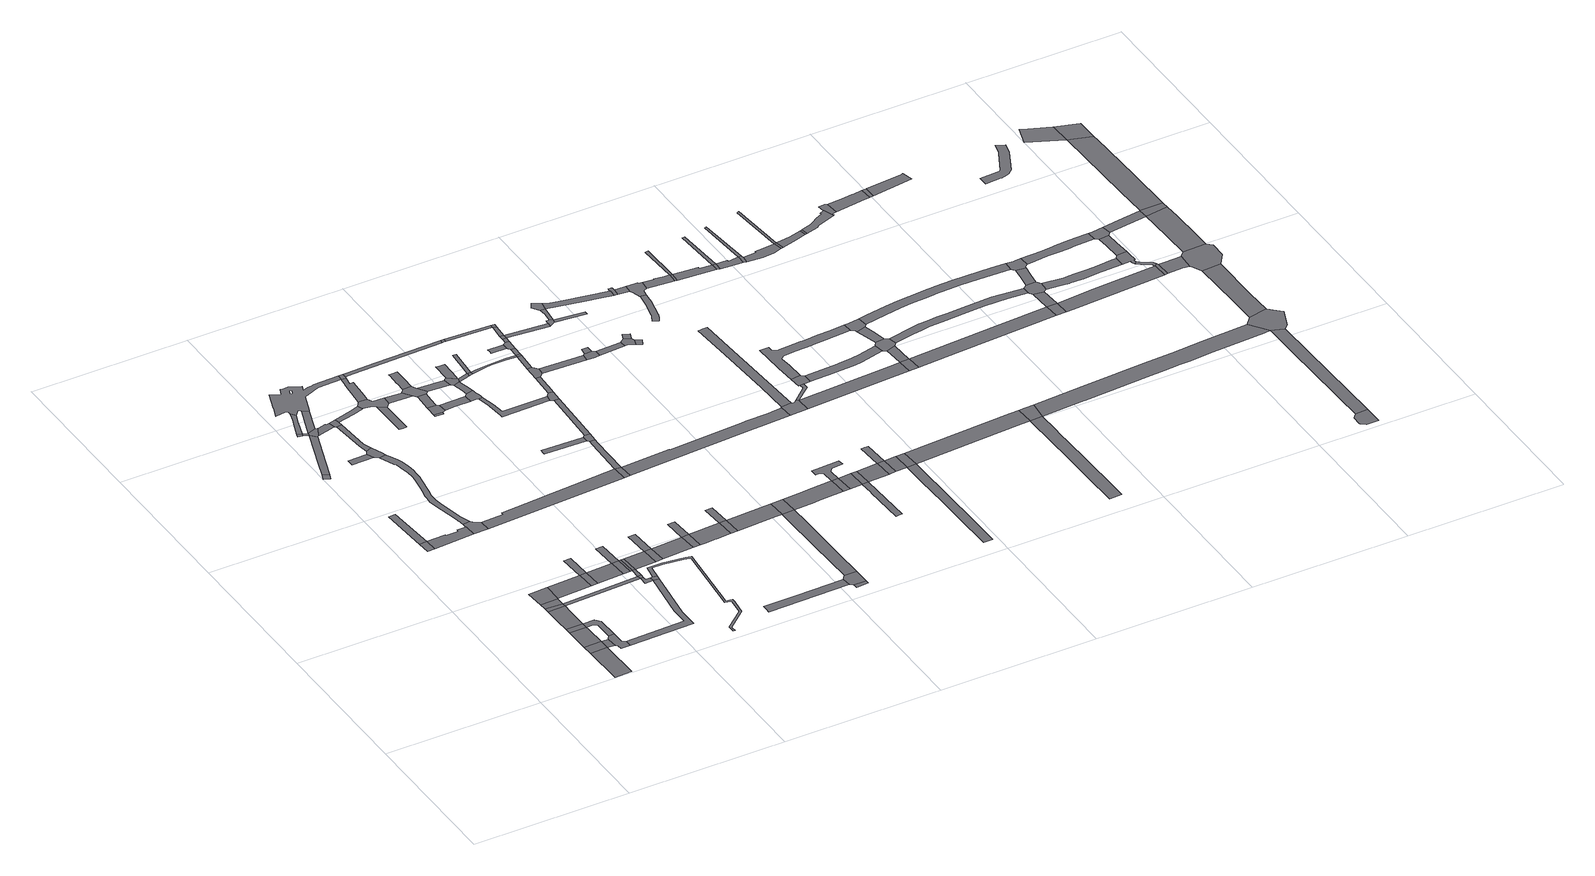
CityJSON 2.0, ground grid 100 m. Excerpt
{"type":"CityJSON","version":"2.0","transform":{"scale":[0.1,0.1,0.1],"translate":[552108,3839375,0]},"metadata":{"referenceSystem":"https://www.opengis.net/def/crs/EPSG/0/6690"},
"CityObjects":{
"road1":{"type":"Road","attributes":{"RoadStructureAttribute.sectionType":"1"},"geometry":[{"type":"MultiSurface","lod":"1","boundaries":[[[0,1,2,3,4,5]]]}]},
"road2":{"type":"Road","geometry":[{"type":"MultiSurface","lod":"1","boundaries":[[[6,7,3,2]]]}]},
"road3":{"type":"Road","attributes":{"RoadStructureAttribute.sectionType":"1"},"geometry":[{"type":"MultiSurface","lod":"1","boundaries":[[[8,9,10,11,12,7,6]]]}]},
"road4":{"type":"Road","geometry":[{"type":"MultiSurface","lod":"1","boundaries":[[[13,14,15,16]]]}]},
"road5":{"type":"Road","geometry":[{"type":"MultiSurface","lod":"1","boundaries":[[[17,18,12,11]]]}]},
"road6":{"type":"Road","attributes":{"RoadStructureAttribute.sectionType":"1"},"geometry":[{"type":"MultiSurface","lod":"1","boundaries":[[[6,2,19,20]]]}]},
"road7":{"type":"Road","attributes":{"RoadStructureAttribute.sectionType":"1"},"geometry":[{"type":"MultiSurface","lod":"1","boundaries":[[[21,22,23,24,25,26,18,17]]]}]},
"road8":{"type":"Road","geometry":[{"type":"MultiSurface","lod":"1","boundaries":[[[27,28,14,13]]]}]},
"road9":{"type":"Road","geometry":[{"type":"MultiSurface","lod":"1","boundaries":[[[29,24,23,30]]]}]},
"road10":{"type":"Road","attributes":{"RoadStructureAttribute.sectionType":"1"},"geometry":[{"type":"MultiSurface","lod":"1","boundaries":[[[31,32,33,34,29,30]]]}]},
"road11":{"type":"Road","geometry":[{"type":"MultiSurface","lod":"1","boundaries":[[[35,36,37,38,20,19,39,40,41,42]]]}]},
"road12":{"type":"Road","attributes":{"RoadStructureAttribute.sectionType":"1"},"geometry":[{"type":"MultiSurface","lod":"1","boundaries":[[[43,44,17,11,45,46,38,37]]]}]},
"road13":{"type":"Road","geometry":[{"type":"MultiSurface","lod":"1","boundaries":[[[47,48,49,50]]]}]},
"road14":{"type":"Road","geometry":[{"type":"MultiSurface","lod":"1","boundaries":[[[51,52,33,32,53]]]}]},
"road15":{"type":"Road","attributes":{"RoadStructureAttribute.sectionType":"1"},"geometry":[{"type":"MultiSurface","lod":"1","boundaries":[[[54,55,56,57,58,13,16,59]]]}]},
"road16":{"type":"Road","attributes":{"RoadStructureAttribute.sectionType":"1"},"geometry":[{"type":"MultiSurface","lod":"1","boundaries":[[[60,61,47,50,62,63]]]}]},
"road17":{"type":"Road","attributes":{"function":"3","RoadStructureAttribute.sectionType":"1"},"geometry":[{"type":"MultiSurface","lod":"1","boundaries":[[[64,51,53,65]]]}]},
"road18":{"type":"Road","geometry":[{"type":"MultiSurface","lod":"1","boundaries":[[[66,67,68,69]]]}]},
"road19":{"type":"Road","geometry":[{"type":"MultiSurface","lod":"1","boundaries":[[[69,68,60,70]]]}]},
"road20":{"type":"Road","geometry":[{"type":"MultiSurface","lod":"1","boundaries":[[[71,72,73,74,75,54,59,76,77]]]}]},
"road21":{"type":"Road","geometry":[{"type":"MultiSurface","lod":"1","boundaries":[[[78,79,80,66,69,81,82,83]]]}]},
"road22":{"type":"Road","geometry":[{"type":"MultiSurface","lod":"1","boundaries":[[[84,85,86,87]]]}]},
"road23":{"type":"Road","geometry":[{"type":"MultiSurface","lod":"1","boundaries":[[[88,70,60,63,89,90]]]}]},
"road24":{"type":"Road","attributes":{"RoadStructureAttribute.sectionType":"1"},"geometry":[{"type":"MultiSurface","lod":"1","boundaries":[[[91,30,23,92]]]}]},
"road25":{"type":"Road","attributes":{"RoadStructureAttribute.sectionType":"1"},"geometry":[{"type":"MultiSurface","lod":"1","boundaries":[[[93,94,95,42,41,96,97,98]]]}]},
"road26":{"type":"Road","attributes":{"RoadStructureAttribute.sectionType":"1"},"geometry":[{"type":"MultiSurface","lod":"1","boundaries":[[[99,100,101,102,103,104,105,106,107,108,109,110,111,112,113,114,115,116,117,118,119,120,121,122,123,124,125,126,127,128,129,130,74,73]]]}]},
"road27":{"type":"Road","geometry":[{"type":"MultiSurface","lod":"1","boundaries":[[[131,64,65,132]]]}]},
"road28":{"type":"Road","attributes":{"RoadStructureAttribute.sectionType":"1"},"geometry":[{"type":"MultiSurface","lod":"1","boundaries":[[[133,70,88,134,135]]]}]},
"road29":{"type":"Road","attributes":{"RoadStructureAttribute.sectionType":"1"},"geometry":[{"type":"MultiSurface","lod":"1","boundaries":[[[136,137,138,139,90,89,140,141]]]}]},
"road30":{"type":"Road","geometry":[{"type":"MultiSurface","lod":"1","boundaries":[[[142,143,64,131]]]}]},
"road31":{"type":"Road","geometry":[{"type":"MultiSurface","lod":"1","boundaries":[[[144,145,146,84,87,147,114,113]]]}]},
"road32":{"type":"Road","attributes":{"RoadStructureAttribute.sectionType":"1"},"geometry":[{"type":"MultiSurface","lod":"1","boundaries":[[[148,149,150,151,152,146,145]]]}]},
"road33":{"type":"Road","geometry":[{"type":"MultiSurface","lod":"1","boundaries":[[[153,141,140,151,150,154]]]}]},
"road34":{"type":"Road","attributes":{"function":"3","RoadStructureAttribute.sectionType":"1"},"geometry":[{"type":"MultiSurface","lod":"1","boundaries":[[[155,131,132,156]]]}]},
"road35":{"type":"Road","attributes":{"RoadStructureAttribute.sectionType":"1"},"geometry":[{"type":"MultiSurface","lod":"1","boundaries":[[[157,158,159,160,161,162,163,164,165,78,83,166,167,133,135,168,169,170,171,172,173,174,175,176,177,178,179,180,181,182,183,184,185,186,187],[188,189,190,191]]]}]},
"road36":{"type":"Road","geometry":[{"type":"MultiSurface","lod":"1","boundaries":[[[192,155,156,193]]]}]},
"road37":{"type":"Road","geometry":[{"type":"MultiSurface","lod":"1","boundaries":[[[194,91,92,195]]]}]},
"road38":{"type":"Road","attributes":{"RoadStructureAttribute.sectionType":"1"},"geometry":[{"type":"MultiSurface","lod":"1","boundaries":[[[196,197,153,154,198,199]]]}]},
"road39":{"type":"Road","attributes":{"RoadStructureAttribute.sectionType":"1"},"geometry":[{"type":"MultiSurface","lod":"1","boundaries":[[[200,195,92,201,93,202]]]}]},
"road40":{"type":"Road","attributes":{"RoadStructureAttribute.sectionType":"1"},"geometry":[{"type":"MultiSurface","lod":"1","boundaries":[[[203,204,91,194]]]}]},
"road41":{"type":"Road","attributes":{"function":"3","RoadStructureAttribute.sectionType":"1"},"geometry":[{"type":"MultiSurface","lod":"1","boundaries":[[[205,192,193,204]]]}]},
"road42":{"type":"Road","geometry":[{"type":"MultiSurface","lod":"1","boundaries":[[[206,207,155,192]]]}]},
"road43":{"type":"Road","geometry":[{"type":"MultiSurface","lod":"1","boundaries":[[[208,205,204,203]]]}]},
"road44":{"type":"Road","geometry":[{"type":"MultiSurface","lod":"1","boundaries":[[[209,202,93,98,210]]]}]},
"road45":{"type":"Road","attributes":{"RoadStructureAttribute.sectionType":"1"},"geometry":[{"type":"MultiSurface","lod":"1","boundaries":[[[211,212,213,214,215,216,217,218,219,209,210,220,221,222,223,224,225,226,227,228,229,230,231]]]}]},
"road46":{"type":"Road","attributes":{"function":"3","RoadStructureAttribute.sectionType":"1"},"geometry":[{"type":"MultiSurface","lod":"1","boundaries":[[[232,208,203,233,234]]]}]},
"road47":{"type":"Road","attributes":{"RoadStructureAttribute.sectionType":"1"},"geometry":[{"type":"MultiSurface","lod":"1","boundaries":[[[235,236,237,238,239]]]}]},
"road48":{"type":"Road","geometry":[{"type":"MultiSurface","lod":"1","boundaries":[[[240,241,242,243,244,196,199,245,246,247,235,239,248,249,250,251]]]}]},
"road49":{"type":"Road","attributes":{"RoadStructureAttribute.sectionType":"1"},"geometry":[{"type":"MultiSurface","lod":"1","boundaries":[[[173,252,253,254,240,251,255,256,257,258,259,260,261,262]]]}]},
"road50":{"type":"Road","attributes":{"RoadStructureAttribute.sectionType":"1"},"geometry":[{"type":"MultiSurface","lod":"1","boundaries":[[[263,264,265,266,267,268,77,76,269]]]}]},
"road51":{"type":"Road","geometry":[{"type":"MultiSurface","lod":"1","boundaries":[[[270,232,234,271]]]}]},
"road52":{"type":"Road","geometry":[{"type":"MultiSurface","lod":"1","boundaries":[[[272,273,232,270]]]}]},
"road53":{"type":"Road","geometry":[{"type":"MultiSurface","lod":"1","boundaries":[[[274,174,173,262,275]]]}]},
"road54":{"type":"Road","attributes":{"RoadStructureAttribute.sectionType":"1"},"geometry":[{"type":"MultiSurface","lod":"1","boundaries":[[[276,249,248,277,278,279,280]]]}]},
"road55":{"type":"Road","attributes":{"function":"3","RoadStructureAttribute.sectionType":"1"},"geometry":[{"type":"MultiSurface","lod":"1","boundaries":[[[281,270,271,282]]]}]},
"road56":{"type":"Road","geometry":[{"type":"MultiSurface","lod":"1","boundaries":[[[283,284,285,286]]]}]},
"road57":{"type":"Road","geometry":[{"type":"MultiSurface","lod":"1","boundaries":[[[287,288,289,283,286,290,291,292]]]}]},
"road58":{"type":"Road","attributes":{"RoadStructureAttribute.sectionType":"1"},"geometry":[{"type":"MultiSurface","lod":"1","boundaries":[[[293,294,287,292,295,296,297]]]}]},
"road59":{"type":"Road","geometry":[{"type":"MultiSurface","lod":"1","boundaries":[[[298,299,300,280,279,293,297,301,302,303]]]}]},
"road60":{"type":"Road","geometry":[{"type":"MultiSurface","lod":"1","boundaries":[[[304,305,306,307,308,309,310,311,298,303]]]}]},
"road61":{"type":"Road","geometry":[{"type":"MultiSurface","lod":"1","boundaries":[[[312,281,282,313]]]}]},
"road62":{"type":"Road","geometry":[{"type":"MultiSurface","lod":"1","boundaries":[[[314,315,281,312]]]}]},
"road63":{"type":"Road","attributes":{"RoadStructureAttribute.sectionType":"1"},"geometry":[{"type":"MultiSurface","lod":"1","boundaries":[[[316,291,290,317,318]]]}]},
"road64":{"type":"Road","attributes":{"RoadStructureAttribute.sectionType":"1"},"geometry":[{"type":"MultiSurface","lod":"1","boundaries":[[[319,320,321,322,323,324,325,326]]]}]},
"road65":{"type":"Road","attributes":{"RoadStructureAttribute.sectionType":"1"},"geometry":[{"type":"MultiSurface","lod":"1","boundaries":[[[302,301,327,328,329,330]]]}]},
"road66":{"type":"Road","attributes":{"RoadStructureAttribute.sectionType":"1"},"geometry":[{"type":"MultiSurface","lod":"1","boundaries":[[[331,332,333,274,275,334,335]]]}]},
"road67":{"type":"Road","attributes":{"function":"3","RoadStructureAttribute.sectionType":"1"},"geometry":[{"type":"MultiSurface","lod":"1","boundaries":[[[336,312,313,337,338,339,340,341]]]}]},
"road68":{"type":"Road","geometry":[{"type":"MultiSurface","lod":"1","boundaries":[[[342,343,344,345,346,316,318,347,348,349]]]}]},
"road69":{"type":"Road","attributes":{"RoadStructureAttribute.sectionType":"1"},"geometry":[{"type":"MultiSurface","lod":"1","boundaries":[[[350,351,352,353,354,355]]]}]},
"road70":{"type":"Road","attributes":{"RoadStructureAttribute.sectionType":"1"},"geometry":[{"type":"MultiSurface","lod":"1","boundaries":[[[356,357,358,359,360,346,345]]]}]},
"road71":{"type":"Road","geometry":[{"type":"MultiSurface","lod":"1","boundaries":[[[361,362,330,329,358,357,363]]]}]},
"road72":{"type":"Road","geometry":[{"type":"MultiSurface","lod":"1","boundaries":[[[263,269,364,365,366]]]}]},
"road73":{"type":"Road","geometry":[{"type":"MultiSurface","lod":"1","boundaries":[[[367,368,369,370,371,372,361,363]]]}]},
"road74":{"type":"Road","geometry":[{"type":"MultiSurface","lod":"1","boundaries":[[[373,336,341,374]]]}]},
"road75":{"type":"Road","attributes":{"RoadStructureAttribute.sectionType":"1"},"geometry":[{"type":"MultiSurface","lod":"1","boundaries":[[[375,363,357,376,377,378]]]}]},
"road76":{"type":"Road","attributes":{"RoadStructureAttribute.sectionType":"1"},"geometry":[{"type":"MultiSurface","lod":"1","boundaries":[[[379,380,263,366,381,382]]]}]},
"road77":{"type":"Road","geometry":[{"type":"MultiSurface","lod":"1","boundaries":[[[383,384,336,373]]]}]},
"road78":{"type":"Road","attributes":{"RoadStructureAttribute.sectionType":"1"},"geometry":[{"type":"MultiSurface","lod":"1","boundaries":[[[385,386,387,349,348,388,389,390,391,392,393,394,395]]]}]},
"road79":{"type":"Road","geometry":[{"type":"MultiSurface","lod":"1","boundaries":[[[375,378,396,397]]]}]},
"road80":{"type":"Road","geometry":[{"type":"MultiSurface","lod":"1","boundaries":[[[398,399,355,354,400,379,382,401]]]}]},
"road81":{"type":"Road","geometry":[{"type":"MultiSurface","lod":"1","boundaries":[[[402,403,404,375,397]]]}]},
"road82":{"type":"Road","attributes":{"RoadStructureAttribute.sectionType":"1"},"geometry":[{"type":"MultiSurface","lod":"1","boundaries":[[[405,406,407,408,409]]]}]},
"road83":{"type":"Road","geometry":[{"type":"MultiSurface","lod":"1","boundaries":[[[410,411,412,413,319,326,414,406,405]]]}]},
"road84":{"type":"Road","attributes":{"RoadStructureAttribute.sectionType":"1"},"geometry":[{"type":"MultiSurface","lod":"1","boundaries":[[[415,398,401,416]]]}]},
"road85":{"type":"Road","attributes":{"function":"3","RoadStructureAttribute.sectionType":"1"},"geometry":[{"type":"MultiSurface","lod":"1","boundaries":[[[417,418,373,374,419,420]]]}]},
"road86":{"type":"Road","geometry":[{"type":"MultiSurface","lod":"1","boundaries":[[[421,331,335,422,423,424]]]}]},
"road87":{"type":"Road","attributes":{"RoadStructureAttribute.sectionType":"1"},"geometry":[{"type":"MultiSurface","lod":"1","boundaries":[[[425,426,427,428,397,396,429,430,431,432,433,434]]]}]},
"road88":{"type":"Road","geometry":[{"type":"MultiSurface","lod":"1","boundaries":[[[435,436,395,394,437,415,416,438]]]}]},
"road89":{"type":"Road","attributes":{"RoadStructureAttribute.sectionType":"1"},"geometry":[{"type":"MultiSurface","lod":"1","boundaries":[[[439,440,441,442,443,420,444,445,446,447,411,410]]]}]},
"road90":{"type":"Road","attributes":{"RoadStructureAttribute.sectionType":"1"},"geometry":[{"type":"MultiSurface","lod":"1","boundaries":[[[448,435,438,449,450]]]}]},
"road91":{"type":"Road","geometry":[{"type":"MultiSurface","lod":"1","boundaries":[[[451,448,450,452,453,454]]]}]},
"road92":{"type":"Road","attributes":{"RoadStructureAttribute.sectionType":"1"},"geometry":[{"type":"MultiSurface","lod":"1","boundaries":[[[424,423,455,456]]]}]},
"road93":{"type":"Road","geometry":[{"type":"MultiSurface","lod":"1","boundaries":[[[457,458,459,460,461]]]}]},
"road94":{"type":"Road","geometry":[{"type":"MultiSurface","lod":"1","boundaries":[[[462,417,420,443]]]}]},
"road95":{"type":"Road","attributes":{"RoadStructureAttribute.sectionType":"1"},"geometry":[{"type":"MultiSurface","lod":"1","boundaries":[[[433,451,454,463]]]}]},
"road96":{"type":"Road","geometry":[{"type":"MultiSurface","lod":"1","boundaries":[[[434,433,463,464]]]}]},
"road97":{"type":"Road","attributes":{"RoadStructureAttribute.sectionType":"1"},"geometry":[{"type":"MultiSurface","lod":"1","boundaries":[[[465,466,434,464,467]]]}]},
"road98":{"type":"Road","geometry":[{"type":"MultiSurface","lod":"1","boundaries":[[[468,469,470,461,460,471,472,465,467,473]]]}]},
"road99":{"type":"Road","attributes":{"RoadStructureAttribute.sectionType":"1"},"geometry":[{"type":"MultiSurface","lod":"1","boundaries":[[[474,475,468,473]]]}]},
"road100":{"type":"Road","geometry":[{"type":"MultiSurface","lod":"1","boundaries":[[[476,475,474,477]]]}]},
"road101":{"type":"Road","attributes":{"RoadStructureAttribute.sectionType":"1"},"geometry":[{"type":"MultiSurface","lod":"1","boundaries":[[[455,478,476,477,479]]]}]},
"road102":{"type":"Road","attributes":{"RoadStructureAttribute.sectionType":"1"},"geometry":[{"type":"MultiSurface","lod":"1","boundaries":[[[453,452,480,481]]]}]},
"road103":{"type":"Road","geometry":[{"type":"MultiSurface","lod":"1","boundaries":[[[456,455,479,482]]]}]},
"road104":{"type":"Road","attributes":{"RoadStructureAttribute.sectionType":"1"},"geometry":[{"type":"MultiSurface","lod":"1","boundaries":[[[483,484,485,486,487,488,489,365,364,490,491,492]]]}]},
"road105":{"type":"Road","attributes":{"function":"3","RoadStructureAttribute.sectionType":"1"},"geometry":[{"type":"MultiSurface","lod":"1","boundaries":[[[493,494,495,496,462,443,497,498,499,500,501]]]}]},
"road106":{"type":"Road","attributes":{"RoadStructureAttribute.sectionType":"1"},"geometry":[{"type":"MultiSurface","lod":"1","boundaries":[[[477,474,502,503]]]}]},
"road107":{"type":"Road","geometry":[{"type":"MultiSurface","lod":"1","boundaries":[[[504,505,481,480,506,507,508]]]}]},
"road108":{"type":"Road","geometry":[{"type":"MultiSurface","lod":"1","boundaries":[[[509,510,505,504]]]}]},
"road109":{"type":"Road","geometry":[{"type":"MultiSurface","lod":"1","boundaries":[[[511,493,501,512]]]}]},
"road110":{"type":"Road","geometry":[{"type":"MultiSurface","lod":"1","boundaries":[[[513,514,515,516,503,502,517,518]]]}]},
"road111":{"type":"Road","attributes":{"RoadStructureAttribute.sectionType":"1"},"geometry":[{"type":"MultiSurface","lod":"1","boundaries":[[[519,520,513,518,521]]]}]},
"road112":{"type":"Road","attributes":{"RoadStructureAttribute.sectionType":"1"},"geometry":[{"type":"MultiSurface","lod":"1","boundaries":[[[522,523,524,525,526,527,528,529,530,531,493,511]]]}]},
"road113":{"type":"Road","attributes":{"RoadStructureAttribute.sectionType":"1"},"geometry":[{"type":"MultiSurface","lod":"1","boundaries":[[[532,508,507,533]]]}]},
"road114":{"type":"Road","attributes":{"RoadStructureAttribute.sectionType":"1"},"geometry":[{"type":"MultiSurface","lod":"1","boundaries":[[[534,535,536,537,538,539,540,541,542]]]}]},
"road115":{"type":"Road","attributes":{"function":"3","RoadStructureAttribute.sectionType":"1"},"geometry":[{"type":"MultiSurface","lod":"1","boundaries":[[[543,544,511,512,542]]]}]},
"road116":{"type":"Road","geometry":[{"type":"MultiSurface","lod":"1","boundaries":[[[545,546,547,519,521,548]]]}]},
"road117":{"type":"Road","geometry":[{"type":"MultiSurface","lod":"1","boundaries":[[[549,550,551,518,517]]]}]},
"road118":{"type":"Road","geometry":[{"type":"MultiSurface","lod":"1","boundaries":[[[552,543,542,541]]]}]},
"road119":{"type":"Road","geometry":[{"type":"MultiSurface","lod":"1","boundaries":[[[553,532,533,554,555,556,557]]]}]},
"road120":{"type":"Road","geometry":[{"type":"MultiSurface","lod":"1","boundaries":[[[558,559,553,557]]]}]},
"road121":{"type":"Road","attributes":{"function":"3","RoadStructureAttribute.sectionType":"1"},"geometry":[{"type":"MultiSurface","lod":"1","boundaries":[[[560,552,541,561]]]}]},
"road122":{"type":"Road","geometry":[{"type":"MultiSurface","lod":"1","boundaries":[[[562,563,556,555]]]}]},
"road123":{"type":"Road","attributes":{"RoadStructureAttribute.sectionType":"1"},"geometry":[{"type":"MultiSurface","lod":"1","boundaries":[[[564,565,548,521,566,567,568,569]]]}]},
"road124":{"type":"Road","attributes":{"RoadStructureAttribute.sectionType":"1"},"geometry":[{"type":"MultiSurface","lod":"1","boundaries":[[[570,571,572,573,574,575,576,577,578,579,580,581,582,583,584]]]}]},
"road125":{"type":"Road","geometry":[{"type":"MultiSurface","lod":"1","boundaries":[[[585,560,561,586]]]}]},
"road126":{"type":"Road","geometry":[{"type":"MultiSurface","lod":"1","boundaries":[[[587,588,589,560,585]]]}]},
"road127":{"type":"Road","geometry":[{"type":"MultiSurface","lod":"1","boundaries":[[[590,591,592,593,594,595,483,492,596,597]]]}]},
"road128":{"type":"Road","attributes":{"function":"3","RoadStructureAttribute.sectionType":"1"},"geometry":[{"type":"MultiSurface","lod":"1","boundaries":[[[598,599,585,586,600,577]]]}]},
"road129":{"type":"Road","geometry":[{"type":"MultiSurface","lod":"1","boundaries":[[[601,598,577,576]]]}]},
"road130":{"type":"Road","attributes":{"RoadStructureAttribute.sectionType":"1"},"geometry":[{"type":"MultiSurface","lod":"1","boundaries":[[[602,603,604,605,606,607,608,609,610,594,593]]]}]},
"road131":{"type":"Road","geometry":[{"type":"MultiSurface","lod":"1","boundaries":[[[611,612,613,569,568,614,615,616,617,618,619,620]]]}]},
"road132":{"type":"Road","attributes":{"RoadStructureAttribute.sectionType":"1"},"geometry":[{"type":"MultiSurface","lod":"1","boundaries":[[[621,622,623,624,590,597]]]}]},
"road133":{"type":"Road","attributes":{"RoadStructureAttribute.sectionType":"1"},"geometry":[{"type":"MultiSurface","lod":"1","boundaries":[[[625,626,627,628,629,630,631,632,633,634,635,636,637,638,639,640,641,642,643,644,645,646,647,648]]]}]},
"road134":{"type":"Road","attributes":{"RoadStructureAttribute.sectionType":"1"},"geometry":[{"type":"MultiSurface","lod":"1","boundaries":[[[649,650,615,614,651,652]]]}]},
"road135":{"type":"Road","geometry":[{"type":"MultiSurface","lod":"1","boundaries":[[[653,654,655,656,657,623,622,658,659,660]]]}]},
"road136":{"type":"Road","geometry":[{"type":"MultiSurface","lod":"1","boundaries":[[[661,662,663,664,652,651,665,625,648,666,667,668,669,670,671,672]]]}]},
"road137":{"type":"Road","attributes":{"RoadStructureAttribute.sectionType":"1"},"geometry":[{"type":"MultiSurface","lod":"1","boundaries":[[[673,674,675,676,677,672,671,678,679]]]}]},
"road138":{"type":"Road","attributes":{"RoadStructureAttribute.sectionType":"1"},"geometry":[{"type":"MultiSurface","lod":"1","boundaries":[[[680,681,597,596,682,683]]]}]},
"road139":{"type":"Road","geometry":[{"type":"MultiSurface","lod":"1","boundaries":[[[679,678,684,685]]]}]},
"road140":{"type":"Road","attributes":{"function":"3","RoadStructureAttribute.sectionType":"1"},"geometry":[{"type":"MultiSurface","lod":"1","boundaries":[[[686,687,601,576,688,689,690,691,692]]]}]},
"road141":{"type":"Road","attributes":{"RoadStructureAttribute.sectionType":"1"},"geometry":[{"type":"MultiSurface","lod":"1","boundaries":[[[693,694,695,696,697,698,699,700,701,702,703,704,705,706,707,654,653,708,709,710,711,712,713,714,715,716,717,718]]]}]},
"road142":{"type":"Road","attributes":{"RoadStructureAttribute.sectionType":"1"},"geometry":[{"type":"MultiSurface","lod":"1","boundaries":[[[719,720,679,685]]]}]},
"road143":{"type":"Road","attributes":{"RoadStructureAttribute.sectionType":"1"},"geometry":[{"type":"MultiSurface","lod":"1","boundaries":[[[721,722,723,724,725,660,659,726,727,728,729,730,731]]]}]},
"road144":{"type":"Road","attributes":{"RoadStructureAttribute.sectionType":"1"},"geometry":[{"type":"MultiSurface","lod":"1","boundaries":[[[732,733,734,735,685,684,736,737]]]}]},
"road145":{"type":"Road","geometry":[{"type":"MultiSurface","lod":"1","boundaries":[[[737,736,738,739]]]}]},
"road146":{"type":"Road","attributes":{"RoadStructureAttribute.sectionType":"1"},"geometry":[{"type":"MultiSurface","lod":"1","boundaries":[[[740,741,737,739]]]}]},
"road147":{"type":"Road","geometry":[{"type":"MultiSurface","lod":"1","boundaries":[[[742,680,683,743]]]}]},
"road148":{"type":"Road","attributes":{"RoadStructureAttribute.sectionType":"1"},"geometry":[{"type":"MultiSurface","lod":"1","boundaries":[[[744,745,746,747,748,749,750,692,751,752,753,754,755,756,757,758,759,760,761]]]}]},
"road149":{"type":"Road","attributes":{"RoadStructureAttribute.sectionType":"1"},"geometry":[{"type":"MultiSurface","lod":"1","boundaries":[[[762,763,764,765,739,738,766,767,768]]]}]},
"road150":{"type":"Road","attributes":{"RoadStructureAttribute.sectionType":"1"},"geometry":[{"type":"MultiSurface","lod":"1","boundaries":[[[769,770,771,772,680,742]]]}]},
"road151":{"type":"Road","geometry":[{"type":"MultiSurface","lod":"1","boundaries":[[[773,774,721,731,775,776,771,770,777,778]]]}]},
"road152":{"type":"Road","attributes":{"RoadStructureAttribute.sectionType":"1"},"geometry":[{"type":"MultiSurface","lod":"1","boundaries":[[[779,780,781,782,774,773]]]}]},
"road153":{"type":"Road","geometry":[{"type":"MultiSurface","lod":"1","boundaries":[[[783,784,718,717,785,781,780,786]]]}]},
"road154":{"type":"Road","geometry":[{"type":"MultiSurface","lod":"1","boundaries":[[[787,768,767,788,789]]]}]},
"road155":{"type":"Road","attributes":{"RoadStructureAttribute.sectionType":"1"},"geometry":[{"type":"MultiSurface","lod":"1","boundaries":[[[790,791,768,787]]]}]},
"road156":{"type":"Road","geometry":[{"type":"MultiSurface","lod":"1","boundaries":[[[792,793,686,692,750,794]]]}]},
"road157":{"type":"Road","attributes":{"RoadStructureAttribute.sectionType":"1"},"geometry":[{"type":"MultiSurface","lod":"1","boundaries":[[[795,796,797,798,789,788,799,800,801]]]}]},
"road158":{"type":"Road","geometry":[{"type":"MultiSurface","lod":"1","boundaries":[[[802,795,801,803]]]}]},
"road159":{"type":"Road","attributes":{"RoadStructureAttribute.sectionType":"1"},"geometry":[{"type":"MultiSurface","lod":"1","boundaries":[[[804,805,795,802]]]}]},
"road160":{"type":"Road","attributes":{"RoadStructureAttribute.sectionType":"1"},"geometry":[{"type":"MultiSurface","lod":"1","boundaries":[[[806,807,808,809,810,802,803,811,812]]]}]},
"road161":{"type":"Road","attributes":{"RoadStructureAttribute.sectionType":"1"},"geometry":[{"type":"MultiSurface","lod":"1","boundaries":[[[813,814,742,743,815,816]]]}]},
"road162":{"type":"Road","geometry":[{"type":"MultiSurface","lod":"1","boundaries":[[[817,806,812,818]]]}]},
"road163":{"type":"Road","attributes":{"RoadStructureAttribute.sectionType":"1"},"geometry":[{"type":"MultiSurface","lod":"1","boundaries":[[[819,820,821,822,823,824,825,826,827,778,777,828,829,830,831,832,833,834,835,836,837,838]]]}]},
"road164":{"type":"Road","attributes":{"RoadStructureAttribute.sectionType":"1"},"geometry":[{"type":"MultiSurface","lod":"1","boundaries":[[[839,840,841,842,843,844,845,846,847,848,783,786,849,850,851,852,853,854,855,856,857,858,859]]]}]},
"road165":{"type":"Road","attributes":{"RoadStructureAttribute.sectionType":"1"},"geometry":[{"type":"MultiSurface","lod":"1","boundaries":[[[860,861,862,863,864,865,866,817,818,867,868,869]]]}]},
"road166":{"type":"Road","geometry":[{"type":"MultiSurface","lod":"1","boundaries":[[[870,871,872,873,860,869,874,875,876,877,878,879]]]}]},
"road167":{"type":"Road","attributes":{"RoadStructureAttribute.sectionType":"1"},"geometry":[{"type":"MultiSurface","lod":"1","boundaries":[[[880,881,882,883,879,878,884,885,886]]]}]},
"road168":{"type":"Road","attributes":{"function":"3","RoadStructureAttribute.sectionType":"1"},"geometry":[{"type":"MultiSurface","lod":"1","boundaries":[[[887,888,889,890,891,792,794,892,893,894,895,896,897,898,899,900,901,902,903,904,905]]]}]},
"road169":{"type":"Road","geometry":[{"type":"MultiSurface","lod":"1","boundaries":[[[906,813,816,907]]]}]},
"road170":{"type":"Road","attributes":{"RoadStructureAttribute.sectionType":"1"},"geometry":[{"type":"MultiSurface","lod":"1","boundaries":[[[908,909,813,906,910,911]]]}]},
"road171":{"type":"Road","geometry":[{"type":"MultiSurface","lod":"1","boundaries":[[[912,913,838,837,908,911,914,915,916,917]]]}]},
"road172":{"type":"Road","geometry":[{"type":"MultiSurface","lod":"1","boundaries":[[[918,880,886,919]]]}]},
"road173":{"type":"Road","attributes":{"RoadStructureAttribute.sectionType":"1"},"geometry":[{"type":"MultiSurface","lod":"1","boundaries":[[[920,921,913,912,922,923]]]}]},
"road174":{"type":"Road","geometry":[{"type":"MultiSurface","lod":"1","boundaries":[[[924,925,859,858,920,923,926,927,928]]]}]},
"road175":{"type":"Road","attributes":{"RoadStructureAttribute.sectionType":"1"},"geometry":[{"type":"MultiSurface","lod":"1","boundaries":[[[929,930,931,932,918,919,933,934]]]}]},
"road176":{"type":"Road","attributes":{"RoadStructureAttribute.sectionType":"1"},"geometry":[{"type":"MultiSurface","lod":"1","boundaries":[[[935,936,937,938,939,940,941,942,917,916,943,944,945,946,947,948,949,950,951,952]]]}]},
"road177":{"type":"Road","attributes":{"RoadStructureAttribute.sectionType":"1"},"geometry":[{"type":"MultiSurface","lod":"1","boundaries":[[[953,954,906,907,955,956]]]}]},
"road178":{"type":"Road","attributes":{"RoadStructureAttribute.sectionType":"1"},"geometry":[{"type":"MultiSurface","lod":"1","boundaries":[[[957,958,959,960,961,962,928,927,963,964,965,966,967,968,969]]]}]},
"road179":{"type":"Road","geometry":[{"type":"MultiSurface","lod":"1","boundaries":[[[970,971,972,973,974,975,976,977,978,979]]]}]},
"road180":{"type":"Road","attributes":{"RoadStructureAttribute.sectionType":"1"},"geometry":[{"type":"MultiSurface","lod":"1","boundaries":[[[905,980,981,982,983,984,985,972,971,986,987]]]}]},
"road181":{"type":"Road","geometry":[{"type":"MultiSurface","lod":"1","boundaries":[[[988,989,990,991,992,993,994,995,952,951,996,997,998,999,1000,1001,1002,1003]]]}]},
"road182":{"type":"Road","attributes":{"RoadStructureAttribute.sectionType":"1"},"geometry":[{"type":"MultiSurface","lod":"1","boundaries":[[[1004,1005,1006,1007,995,994]]]}]},
"road183":{"type":"Road","attributes":{"RoadStructureAttribute.sectionType":"1"},"geometry":[{"type":"MultiSurface","lod":"1","boundaries":[[[1008,1009,1010,1011,1012,1013,1014,1015,1016,1017,1018,1003,1002,1019,1020,1021,1022,1023,1024,1025,1026,1027,1028,953,1029]]]}]},
"road184":{"type":"Road","geometry":[{"type":"MultiSurface","lod":"1","boundaries":[[[1029,953,956,1030,1031]]]}]},
"road185":{"type":"Road","geometry":[{"type":"MultiSurface","lod":"1","boundaries":[[[1032,1033,1034,1035,1036,957,969,1006,1005,1037]]]}]},
"road186":{"type":"Road","geometry":[{"type":"MultiSurface","lod":"1","boundaries":[[[1038,1039,1040,887,905,987,1041,1042,1043]]]}]},
"road187":{"type":"Road","attributes":{"RoadStructureAttribute.sectionType":"1"},"geometry":[{"type":"MultiSurface","lod":"1","boundaries":[[[1044,1045,1031,1030,1046,1047,1048,1049,1050,1051]]]}]},
"road188":{"type":"Road","attributes":{"RoadStructureAttribute.sectionType":"1"},"geometry":[{"type":"MultiSurface","lod":"1","boundaries":[[[1052,1053,1054,1055,1056,1057,1058,1059,1060,1061,1062,1063,1064,1065,1066,1067,1068,1069]]]}]},
"road189":{"type":"Road","attributes":{"RoadStructureAttribute.sectionType":"7"},"geometry":[{"type":"MultiSurface","lod":"1","boundaries":[[[1070,1071,1072,1073,1040,1039]]]}]},
"road190":{"type":"Road","attributes":{"RoadStructureAttribute.sectionType":"1"},"geometry":[{"type":"MultiSurface","lod":"1","boundaries":[[[1074,1075,1032,1037,1076]]]}]},
"road191":{"type":"Road","geometry":[{"type":"MultiSurface","lod":"1","boundaries":[[[1077,1078,1044,1051,1079,1072,1071,1080,1081]]]}]},
"road192":{"type":"Road","attributes":{"RoadStructureAttribute.sectionType":"1"},"geometry":[{"type":"MultiSurface","lod":"1","boundaries":[[[1082,1083,1084,1085,1086,1076,1087,1088,1078,1077]]]}]},
"road193":{"type":"Road","geometry":[{"type":"MultiSurface","lod":"1","boundaries":[[[1089,1090,1074,1076,1086]]]}]},
"road194":{"type":"Road","attributes":{"RoadStructureAttribute.sectionType":"1"},"geometry":[{"type":"MultiSurface","lod":"1","boundaries":[[[1091,1092,1093,1094,1095]]]}]},
"road195":{"type":"Road","attributes":{"RoadStructureAttribute.sectionType":"1"},"geometry":[{"type":"MultiSurface","lod":"1","boundaries":[[[1094,1096,1097,1098,1099,1100,1090,1089,1101,1102,1103,1104]]]}]},
"road196":{"type":"Road","geometry":[{"type":"MultiSurface","lod":"1","boundaries":[[[1095,1094,1104,1105]]]}]}
},
"vertices":[
[590,14,0],[585,258,0],[584,277,0],[476,273,0],[481,7,0],[590,9,0],
[583,344,0],[474,341,0],
[582,355,0],[580,467,0],[580,483,0],[579,504,0],[471,501,0],
[208,1659,0],[163,1656,0],[168,1573,0],[213,1576,0],
[578,543,0],[470,540,0],
[633,275,0],[627,342,0],
[577,597,0],[575,676,0],[575,739,0],[466,736,0],[468,610,0],[470,551,0],
[186,1973,0],[141,1970,0],
[465,768,0],[574,763,0],
[574,769,0],[574,819,0],[463,815,0],[463,814,0],
[688,283,0],[683,290,0],[681,371,0],[647,370,0],[645,260,0],[648,230,0],[706,231,0],[705,278,0],
[678,513,0],[650,543,0],[623,502,0],[643,485,0],
[16,2502,0],[3,2464,0],[39,2445,0],[53,2483,0],
[576,943,0],[456,937,0],[574,822,0],
[471,1672,0],[412,1670,0],[412,1658,0],[333,1655,0],[331,1666,0],[474,1591,0],
[142,2869,0],[48,2595,0],[123,2685,0],[176,2834,0],
[791,955,0],[796,834,0],
[87,2914,0],[79,2891,0],[107,2882,0],[116,2900,0],
[149,2890,0],
[560,1670,0],[532,1686,0],[514,1711,0],[467,1702,0],[470,1674,0],[568,1596,0],[565,1667,0],
[151,3102,0],[135,3045,0],[108,2976,0],[135,2965,0],[152,3015,0],[173,3071,0],
[333,2553,0],[211,2550,0],[212,2505,0],[352,2509,0],
[201,2907,0],[183,2841,0],[217,2903,0],
[1070,787,0],[1073,762,0],
[1126,710,0],[1081,397,0],[1083,287,0],[1118,237,0],[1117,367,0],[1162,705,0],
[500,1751,0],[493,1773,0],[456,1948,0],[451,1983,0],[450,2030,0],[458,2060,0],[478,2194,0],[481,2213,0],[483,2258,0],[483,2295,0],[477,2335,0],[467,2390,0],[454,2425,0],[428,2480,0],[421,2495,0],[378,2489,0],[417,2393,0],[427,2383,0],[438,2323,0],[445,2290,0],[448,2233,0],[443,2195,0],[434,2133,0],[427,2093,0],[418,2055,0],[417,2047,0],[416,2017,0],[413,1982,0],[421,1940,0],[458,1770,0],[461,1744,0],[462,1743,0],
[836,957,0],[841,837,0],
[218,3089,0],[202,2911,0],[257,3069,0],
[274,2908,0],[273,2912,0],[272,2916,0],[219,2903,0],[303,2871,0],[295,2914,0],
[828,1121,0],[783,1118,0],
[412,2520,0],[384,2596,0],[345,2575,0],[368,2496,0],
[369,2637,0],[364,2649,0],[349,2865,0],[316,2862,0],[334,2643,0],
[341,2926,0],[347,2896,0],
[1006,967,0],[1011,847,0],
[219,3333,0],[201,3287,0],[199,3288,0],[141,3318,0],[98,3196,0],[96,3192,0],[71,3122,0],[138,3130,0],[151,3121,0],[202,3106,0],[218,3101,0],[260,3078,0],[306,3203,0],[334,3214,0],[408,3241,0],[418,3245,0],[563,3246,0],[563,3285,0],[410,3282,0],[402,3280,0],[397,3279,0],[361,3272,0],[328,3262,0],[326,3257,0],[323,3248,0],[306,3205,0],[326,3261,0],[339,3296,0],[280,3327,0],[269,3331,0],[230,3328,0],[267,3289,0],[260,3267,0],[248,3271,0],[257,3293,0],
[1051,969,0],[1056,849,0],
[1091,788,0],[1092,763,0],
[515,2977,0],[459,2958,0],[458,2922,0],[528,2945,0],
[1093,739,0],[1073,709,0],[1124,741,0],
[1088,851,0],[1069,850,0],
[1064,970,0],
[1042,1135,0],[997,1132,0],
[1083,971,0],
[1140,742,0],[1167,739,0],
[1284,104,0],[1408,205,0],[1421,310,0],[1423,333,0],[1381,340,0],[1426,803,0],[1392,812,0],[1252,831,0],[1155,832,0],[1177,818,0],[1247,816,0],[1374,801,0],[1407,792,0],[1413,789,0],[1369,329,0],[1406,321,0],[1407,311,0],[1396,213,0],[1274,111,0],[1275,69,0],[1287,66,0],
[1220,979,0],[1142,854,0],[1227,859,0],
[603,2920,0],[607,2670,0],[632,2671,0],[657,2671,0],[653,2886,0],
[540,3014,0],[534,3001,0],[533,3000,0],[532,2999,0],[516,2979,0],[530,2946,0],[589,2938,0],[593,2933,0],[681,2919,0],[683,2974,0],[612,2978,0],[595,3010,0],
[555,3191,0],[554,3189,0],[553,3181,0],[598,3052,0],[600,3084,0],[605,3157,0],[607,3185,0],[607,3188,0],[589,3189,0],[584,3189,0],[591,3241,0],
[1466,1747,0],[1131,1722,0],[1001,1711,0],[933,1708,0],[709,1690,0],[710,1675,0],[1470,1648,0],
[1265,981,0],[1273,861,0],
[1256,1145,0],[1211,1142,0],
[593,3286,0],[593,3259,0],
[785,2969,0],[770,2914,0],[783,2914,0],[830,2913,0],[794,2969,0],
[1469,992,0],[1476,873,0],
[844,2696,0],[843,2679,0],[898,2677,0],[899,2693,0],
[847,2774,0],[846,2752,0],[844,2707,0],[921,2705,0],[916,2761,0],[901,2771,0],
[850,2894,0],[850,2885,0],[901,2781,0],[904,2866,0],[905,2892,0],
[815,2995,0],[807,2985,0],[804,2981,0],[926,2909,0],[888,2966,0],[870,2995,0],
[871,3077,0],[871,3117,0],[871,3155,0],[844,3155,0],[816,3155,0],[816,3147,0],[815,3063,0],[815,3053,0],
[1514,995,0],[1521,876,0],
[1507,1139,0],[1462,1137,0],
[1086,2765,0],[989,2707,0],[1088,2710,0],
[2053,197,0],[1753,191,0],[1693,191,0],[1539,189,0],[1538,159,0],[1537,129,0],[1539,129,0],[2059,137,0],
[934,2909,0],[1035,2903,0],[1065,2902,0],[1059,2957,0],
[1230,3300,0],[805,3291,0],[623,3287,0],[645,3260,0],[1225,3278,0],
[1718,1006,0],[1550,877,0],[1551,877,0],[1628,882,0],[1629,882,0],[1724,887,0],
[1161,2730,0],[1151,2779,0],[1150,2781,0],[1148,2794,0],[1105,2782,0],[1121,2709,0],[1139,2708,0],[1164,2711,0],
[1199,2105,0],[1197,2085,0],[1195,2065,0],[1197,2065,0],[1463,2057,0],[1464,2098,0],
[1143,2818,0],[1126,2903,0],[1084,2886,0],[1099,2809,0],[1102,2796,0],
[1078,2974,0],[1070,2967,0],[1133,2928,0],
[1511,1650,0],[1507,1743,0],[1505,1743,0],
[1133,2938,0],[1133,2947,0],[1136,3090,0],[1109,3090,0],[1081,3091,0],[1079,2983,0],
[1763,1009,0],[1769,890,0],
[1204,2952,0],[1133,2905,0],[1189,2920,0],[1201,2925,0],
[1475,2046,0],[1473,2012,0],[1507,2016,0],[1509,2043,0],
[1755,1153,0],[1710,1151,0],
[1193,2535,0],[1193,2536,0],[1182,2620,0],[1139,2706,0],[1157,2620,0],[1157,2615,0],[1164,2533,0],[1166,2513,0],[1168,2492,0],[1476,2500,0],[1483,2540,0],
[1226,2931,0],[1224,2948,0],
[1478,2108,0],[1474,2105,0],[1467,2054,0],[1512,2106,0],
[1239,3140,0],[1229,3141,0],[1219,3142,0],
[2158,121,0],[2079,120,0],[2080,112,0],[2080,93,0],[2158,95,0],
[2156,226,0],[2078,225,0],[2077,224,0],[2062,207,0],[2071,127,0],
[1499,2487,0],[1529,2485,0],
[2059,1025,0],[1907,1016,0],[2024,904,0],[2066,906,0],
[1250,3301,0],[1237,3277,0],[1250,3277,0],[1250,3298,0],
[1461,2970,0],[1356,2966,0],[1311,2961,0],[1254,2953,0],[1256,2938,0],[1314,2949,0],[1359,2954,0],[1456,2955,0],[1524,2953,0],[1525,2968,0],
[1503,2564,0],[1492,2551,0],[1497,2488,0],[1533,2562,0],
[2152,428,0],[2150,563,0],[2150,564,0],[2146,785,0],[2144,909,0],[2067,784,0],[2070,622,0],[2071,562,0],[2075,369,0],
[1512,2723,0],[1534,2580,0],[1542,2721,0],
[1517,2823,0],[1569,2745,0],[1571,2790,0],[1545,2821,0],
[1544,3268,0],[1545,3288,0],
[1415,3092,0],[1415,3072,0],[1415,3052,0],[1515,3051,0],[1512,3088,0],
[2137,1030,0],
[1552,2951,0],
[1552,2966,0],
[1529,3032,0],[1525,2971,0],[1555,3030,0],
[1534,3104,0],[1526,3098,0],[1514,3089,0],[1516,3049,0],[1520,3044,0],[1559,3103,0],
[1560,3139,0],[1536,3135,0],
[1538,3171,0],[1562,3169,0],
[1543,3258,0],[1566,3256,0],
[1849,2735,0],[1850,2780,0],
[1569,3284,0],
[2567,1795,0],[2507,1791,0],[2475,1789,0],[2333,1784,0],[2302,1782,0],[1823,1755,0],[1823,1760,0],[2303,1695,0],[2404,1700,0],[2573,1708,0],
[2464,1051,0],[2453,1050,0],[2310,1040,0],[2273,1038,0],[2144,911,0],[2280,918,0],[2311,920,0],[2328,921,0],[2471,929,0],
[1829,3116,0],[1834,3146,0],
[1911,2792,0],[1868,2791,0],[1901,2734,0],[1933,2736,0],[1931,2778,0],
[1912,2835,0],[1874,2836,0],
[2508,1053,0],[2515,932,0],
[1856,3171,0],[1847,3171,0],[1836,3171,0],[1835,3158,0],[1869,3137,0],[1876,3162,0],
[1858,3277,0],[1861,3229,0],[1887,3276,0],
[2504,1131,0],[2523,1151,0],[2596,1159,0],[2595,1178,0],[2593,1198,0],[2414,1188,0],[2415,1166,0],[2415,1145,0],[2440,1146,0],[2459,1126,0],
[2097,2788,0],[2099,2746,0],
[2597,936,0],[2600,850,0],[2600,841,0],[2609,577,0],[2629,578,0],[2649,580,0],[2640,843,0],[2637,939,0],[2597,937,0],
[2590,1058,0],[2526,1054,0],
[1861,3349,0],[1847,3361,0],[1823,3320,0],[1896,3329,0],
[2067,3118,0],[2068,3130,0],[2069,3141,0],
[2630,1060,0],
[2125,2811,0],[2114,2747,0],[2159,2726,0],[2173,2769,0],[2165,2792,0],
[2182,2829,0],[2141,2847,0],
[2767,1068,0],[2774,947,0],
[2194,2710,0],[2213,2750,0],
[2003,3299,0],[1939,3310,0],[2113,3230,0],[2211,3210,0],[2288,3198,0],[2288,3246,0],
[2965,364,0],[2964,450,0],[2963,490,0],[2958,716,0],[2956,793,0],[2956,835,0],[2954,956,0],[2896,954,0],[2897,882,0],[2897,792,0],[2903,573,0],[2903,550,0],[2906,391,0],[2910,118,0],[2970,117,0],
[2813,1071,0],[2820,950,0],
[2804,1238,0],[2781,1237,0],[2759,1236,0],
[2676,1825,0],[2656,1808,0],[2636,1806,0],[2635,1810,0],[2571,1803,0],[2568,1802,0],[2689,1715,0],[2685,1809,0],
[2889,1075,0],[2830,1072,0],[2885,954,0],
[2947,1078,0],
[2630,1904,0],[2613,2205,0],[2598,2457,0],[2587,2673,0],[2557,2671,0],[2528,2669,0],[2544,2392,0],[2565,2022,0],[2571,1806,0],
[2288,3268,0],[2288,3266,0],[2288,3254,0],[2310,3196,0],[2313,3241,0],[2312,3260,0],[2312,3264,0],[2308,3264,0],[2308,3267,0],[2293,3267,0],
[2788,1899,0],[2787,1934,0],[2765,1933,0],[2765,1903,0],
[2407,3119,0],[2407,3117,0],[2406,3094,0],[2396,3035,0],[2380,2959,0],[2378,2949,0],[2374,2930,0],[2373,2927,0],[2369,2918,0],[2349,2879,0],[2354,2876,0],[2372,2867,0],[2385,2861,0],[2386,2862,0],[2398,2886,0],[2407,2906,0],[2410,2913,0],[2411,2919,0],[2418,2945,0],[2419,2947,0],[2420,2955,0],[2431,3013,0],[2437,3039,0],[2445,3112,0],
[2345,3242,0],[2344,3239,0],[2383,3189,0],[2385,3240,0],
[2811,2016,0],[2748,2010,0],[2751,1962,0],[2753,1932,0],[2761,1932,0],[2806,1934,0],[2831,1936,0],[2829,2000,0],
[2459,3231,0],[2458,3235,0],[2458,3236,0],[2446,3237,0],[2390,3169,0],[2448,3132,0],[2451,3155,0],[2452,3155,0],[2463,3160,0],[2477,3167,0],[2478,3167,0],[2483,3228,0],
[2646,3214,0],[2640,3215,0],[2622,3217,0],[2556,3226,0],[2555,3219,0],[2649,3152,0],[2653,3213,0],
[3356,1849,0],[3287,1844,0],[3166,1743,0],[3361,1754,0],
[2664,3151,0],[2668,3213,0],
[3706,1122,0],[3650,1119,0],[2954,958,0],[3243,975,0],[3384,983,0],[3657,999,0],[3713,1002,0],
[3164,2309,0],[3087,2304,0],[3006,2299,0],[2987,2298,0],[2975,2297,0],[2816,2288,0],[2807,2296,0],[2804,2298,0],[2792,2309,0],[2792,2337,0],[2762,2337,0],[2732,2335,0],[2736,2236,0],[2739,2143,0],[2740,2135,0],[2805,2133,0],[2801,2206,0],[2807,2211,0],[2824,2225,0],[2908,2231,0],[3011,2236,0],[3024,2237,0],[3076,2240,0],[3101,2241,0],[3266,2252,0],[3262,2316,0],
[2663,3476,0],[2643,3471,0],
[3316,2057,0],[3199,2026,0],[3146,2017,0],[3055,2010,0],[3022,2009,0],[2987,1944,0],[3003,1944,0],[3112,1950,0],[3161,1955,0],[3174,1957,0],[3325,1994,0],
[2899,3182,0],[2827,3189,0],[2827,3200,0],[2759,3205,0],[2906,3130,0],[2909,3182,0],
[2927,3128,0],[2930,3182,0],
[2905,3489,0],[2888,3488,0],
[3417,1852,0],[3423,1757,0],
[3800,608,0],[3800,609,0],[3800,640,0],[3797,731,0],[3795,801,0],[3794,872,0],[3792,1005,0],[3714,915,0],[3715,844,0],[3716,800,0],[3717,762,0],[3717,759,0],[3717,741,0],[3717,729,0],[3719,638,0],[3724,366,0],[3728,133,0],[3809,137,0],
[3062,3174,0],[3001,3165,0],[3001,3176,0],[2930,3180,0],[2975,3123,0],[3069,3115,0],[3072,3175,0],
[3417,1856,0],[3409,2000,0],[3348,1980,0],[3356,1853,0],
[3393,2090,0],[3333,2083,0],[3335,1988,0],[3339,1985,0],[3428,2022,0],[3417,2075,0],
[3375,2163,0],[3355,2241,0],[3294,2224,0],[3313,2156,0],
[3363,2328,0],[3293,2318,0],[3290,2235,0],[3371,2263,0],
[3089,3176,0],[3089,3113,0],[3092,3157,0],
[3059,3514,0],[3045,3511,0],
[3805,1127,0],[3750,1124,0],[3792,1007,0],
[3308,3188,0],[3251,3181,0],[3180,3173,0],[3180,3165,0],[3190,3104,0],[3266,3111,0],[3320,3127,0],
[3323,3190,0],[3335,3131,0],
[3289,3553,0],[3275,3547,0],
[3496,3224,0],[3496,3223,0],[3477,3216,0],[3416,3201,0],[3335,3191,0],[3433,3159,0],[3504,3178,0],
[4332,1907,0],[3996,1887,0],[3704,1773,0],[4338,1810,0],
[3508,3227,0],[3517,3181,0],
[4172,2139,0],[4112,2143,0],[4052,2142,0],[3925,2135,0],[3820,2130,0],[3750,2126,0],[3685,2122,0],[3630,2117,0],[3586,2109,0],[3550,2047,0],[3615,2059,0],[3672,2066,0],[3790,2074,0],[3796,2074,0],[3946,2084,0],[4036,2089,0],[4106,2089,0],[4186,2086,0],[4308,2075,0],[4308,2126,0],
[4246,2387,0],[4097,2391,0],[3997,2392,0],[3896,2387,0],[3852,2385,0],[3842,2384,0],[3714,2377,0],[3636,2369,0],[3558,2357,0],[3413,2334,0],[3514,2287,0],[3620,2303,0],[3691,2311,0],[3807,2319,0],[3848,2321,0],[3881,2323,0],[3948,2327,0],[4010,2329,0],[4141,2328,0],[4336,2322,0],[4338,2383,0],
[3706,3327,0],[3676,3316,0],[3680,3306,0],[3639,3287,0],[3592,3255,0],[3578,3250,0],[3521,3231,0],[3599,3204,0],[3606,3213,0],[3733,3260,0],
[3740,3374,0],[3699,3370,0],[3705,3332,0],[3705,3331,0],[3735,3261,0],[3732,3267,0],[3732,3269,0],[3739,3279,0],[3760,3282,0],[3752,3369,0],
[3986,3389,0],[3934,3384,0],[3920,3383,0],[3849,3377,0],[3928,3303,0],[3933,3303,0],[3993,3311,0],
[5222,1209,0],[4922,1191,0],[4725,1180,0],[4570,1171,0],[4126,1146,0],[4075,1023,0],[4076,1023,0],[4226,1032,0],[4393,1041,0],[4514,1048,0],[4515,1048,0],[4577,1051,0],[4673,1057,0],[4698,1058,0],[4768,1062,0],[4928,1072,0],[5117,1083,0],[5268,1091,0],[5306,1094,0],
[4400,1911,0],[4405,1814,0],
[4326,2052,0],[4332,1910,0],[4400,1914,0],[4391,2041,0],
[4397,2147,0],[4335,2146,0],[4399,2047,0],[4404,2051,0],[4413,2058,0],[4417,2122,0],
[4015,3391,0],[4017,3314,0],
[4355,2298,0],[4345,2220,0],[4408,2221,0],[4417,2289,0],
[4402,2381,0],[4388,2381,0],[4419,2302,0],[4439,2319,0],[4436,2383,0],
[4267,3419,0],[4258,3416,0],[4216,3412,0],[4020,3392,0],[4251,3344,0],[4282,3348,0],
[4870,2120,0],[4774,2113,0],[4710,2110,0],[4659,2107,0],[4612,2106,0],[4598,2105,0],[4596,2105,0],[4553,2106,0],[4506,2048,0],[4556,2043,0],[4560,2043,0],[4583,2042,0],[4600,2042,0],[4646,2042,0],[4735,2047,0],[4772,2049,0],[4902,2056,0],[4899,2122,0],
[5054,1953,0],[4618,1927,0],[4449,1816,0],[5058,1851,0],
[4883,2408,0],[4797,2405,0],[4760,2403,0],[4666,2397,0],[4651,2396,0],[4576,2390,0],[4497,2323,0],[4579,2329,0],[4656,2333,0],[4666,2334,0],[4729,2337,0],[4749,2339,0],[4886,2346,0],
[5406,132,0],[5405,166,0],[5325,164,0],[5308,143,0],[5299,132,0],[5296,73,0],[5301,69,0],[5308,63,0],[5329,44,0],[5408,45,0],
[5307,1071,0],[5311,843,0],[5311,816,0],[5312,788,0],[5316,676,0],[5322,331,0],[5391,817,0],[5386,1068,0],
[4978,2049,0],[4978,2062,0],[4979,2062,0],[4985,2062,0],[4988,2062,0],[4985,2124,0],[4983,2151,0],[4917,2146,0],[4955,2059,0],[4958,2059,0],[4958,2047,0],[4960,2039,0],[4960,2036,0],[4963,2031,0],[4968,2024,0],[4979,2043,0],
[4977,2257,0],[4973,2335,0],[4908,2326,0],[4912,2250,0],
[5065,1978,0],[5060,1985,0],[5056,1989,0],[5047,1995,0],[5035,2001,0],[5021,2009,0],[5008,2017,0],[5005,2020,0],[4992,2030,0],[4990,2031,0],[4983,2038,0],[4976,2017,0],[4979,2014,0],[4993,2004,0],[4997,2000,0],[5011,1992,0],[5036,1978,0],[5043,1974,0],[5044,1972,0],[5048,1967,0],[5051,1961,0],[5069,1969,0],
[5079,1852,0],[5075,1955,0],
[4982,2417,0],[4958,2414,0],[4936,2411,0],[4924,2410,0],[4912,2409,0],[4991,2355,0],
[5446,1234,0],[5389,1288,0],[5269,1262,0],[5400,1082,0],[5415,1097,0],[5462,1220,0],
[5225,1960,0],[5116,1957,0],[5150,1856,0],[5178,1857,0],[5194,1857,0],[5204,1857,0],[5213,1855,0],[5218,1853,0],
[4848,3397,0],[4831,3332,0],[4826,3320,0],[4757,3182,0],[4754,3178,0],[4749,3175,0],[4744,3171,0],[4734,3169,0],[4618,3162,0],[4620,3103,0],[4723,3109,0],[4729,3110,0],[4738,3111,0],[4753,3113,0],[4777,3123,0],[4809,3149,0],[4881,3301,0],[4902,3374,0],
[5384,1456,0],[5382,1789,0],[5259,1782,0],[5266,1450,0],
[5239,2454,0],[5096,2434,0],[5245,2391,0],
[5404,1995,0],[5255,1991,0],[5229,1840,0],[5432,1861,0],[5435,1966,0],
[5403,2042,0],[5401,2118,0],[5396,2291,0],[5396,2307,0],[5392,2412,0],[5245,2383,0],[5247,2303,0],
[5391,2458,0],[5243,2454,0],
[5051,3458,0],[5039,3464,0],[5002,3344,0],[5221,3246,0],[5217,3393,0],
[5222,3239,0],[5227,3056,0],[5237,2664,0],[5240,2556,0],[5240,2555,0],[5383,2776,0],[5371,3179,0],[5370,3193,0],[5369,3200,0],
[5367,3346,0]
]}
